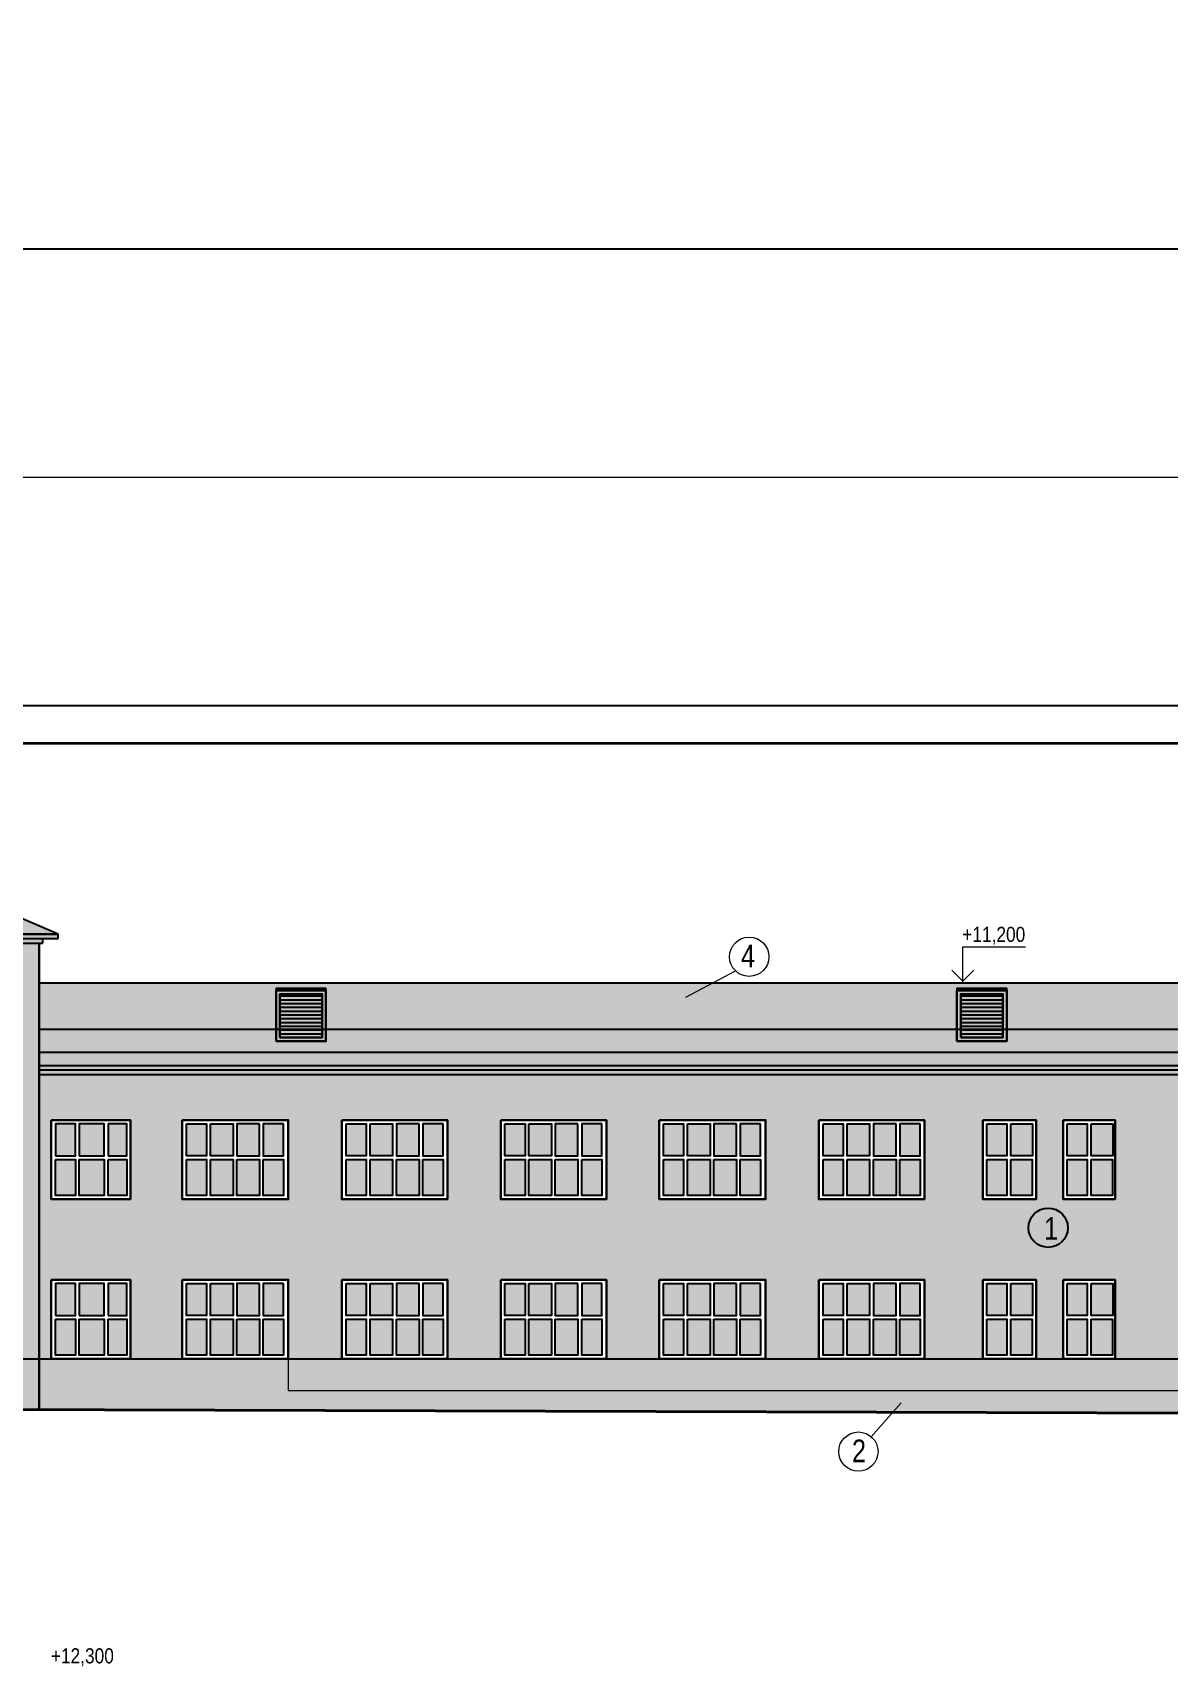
# Model space of a CAD drawing. Extents: x 69140 to 277481, y -99154 to 104141.
# Drawn here: x 103667 to 133760, y 60811 to 104141 of the extents above; entities that cross this region are included whole.
import ezdxf

# ---------------------------------------------------------------- set-up
doc = ezdxf.new("R2010")
doc.units = 0
for name, color, linetype in [('2D-чертеж - Общий', 7, 'Continuous'), ('Наружняя', 7, 'Continuous'), ('Окна', 7, 'Continuous'), ('Рамка', 7, 'Continuous'), ('Текст', 7, 'Continuous')]:
    doc.layers.add(name, color=color, linetype=linetype)
for name, color, linetype, lineweight in [('Text blocks_Ном_пера__1', 7, 'Continuous', 18), ('Вент.шахты_Ном_пера__1', 7, 'Continuous', 18), ('Детали основные (разрез)', 7, 'Continuous', 40), ('Перегородки', 7, 'Continuous', 30), ('Размеры', 250, 'Continuous', 13), ('Штамп1_Ном_пера__47', 7, 'Continuous', 35)]:
    doc.layers.add(name, color=color, linetype=linetype, lineweight=lineweight)
for name, color, linetype, lineweight, true_color in [('Заливка кровли', 7, 'Continuous', 13, 0xa16156), ('Заливка стены', 7, 'Continuous', 13, 0xffe4ad), ('Заливка цоколь', 7, 'Continuous', 13, 0x51565c)]:
    doc.layers.add(name, color=color, linetype=linetype, lineweight=lineweight, true_color=true_color)
doc.styles.add('Arial narrow', font='ARIALN.TTF')
doc.styles.add('Narrow', font='ARIALN.TTF')
doc.styles.add('Ариал', font='ARIAL.TTF', dxfattribs={"width": 0.8})
doc.dimstyles.new('размеры', dxfattribs={"dimtxt": 220, "dimasz": 150, "dimexe": 100, "dimexo": 200, "dimgap": 30, "dimtad": 1, "dimdec": 0, "dimrnd": 5, "dimzin": 0, "dimdsep": 46, "dimtxsty": 'Arial narrow', "dimblk": 'OBLIQUE', "dimcen": 0.09, "dimdle": 100, "dimclrd": 256, "dimclre": 256, "dimclrt": 256, "dimadec": 0, "dimazin": 0, "dimtfac": 1, "dimtdec": 0, "dimtmove": 1, "dimatfit": 3, "dimfxl": 400, "dimfxlon": 1, "dimtolj": 1, "dimtzin": 0, "dimarcsym": 0})

# ---------------------------------------------------------------- blocks, each defined once
blk = doc.blocks.new('_Oblique')
at = {"color": 0, "linetype": 'ByBlock', "lineweight": -2}
blk.add_line((-0.5, -0.5), (0.5, 0.5), dxfattribs=at)
blk = doc.blocks.new('*D50')
at = {"layer": 'Размеры', "lineweight": -2, "ltscale": 20}
for p, q in [((82855, 98383), (82855, 100408)), ((199255, 98383), (199255, 100408)), ((80855, 98408), (201255, 98408))]:
    blk.add_line(p, q, dxfattribs=at)
at = {"layer": 'Размеры', "lineweight": -2, "ltscale": 20, "xscale": 3000, "yscale": 3000, "zscale": 3000, "rotation": 180}
blk.add_blockref('_Oblique', (82855, 98408), dxfattribs=at)
at = {"layer": 'Размеры', "lineweight": -2, "ltscale": 20, "xscale": 3000, "yscale": 3000, "zscale": 3000}
blk.add_blockref('_Oblique', (199255, 98408), dxfattribs=at)
at = {"layer": 'Размеры', "lineweight": 25, "ltscale": 20, "insert": (141055, 101254), "char_height": 4400, "attachment_point": 5, "style": 'Arial narrow'}
blk.add_mtext('\\A1;58200', dxfattribs=at)

msp = doc.modelspace()

# ---------------------------------------------------------------- hatches: boundary and pattern name
at = {"layer": '2D-чертеж - Общий', "linetype": 'Continuous', "lineweight": 0, "true_color": 0xb0b7bf}
for points in [[(104272.6, 74369.2), (104798.6, 74369.2), (104798.6, 75216.3), (104272.6, 75216.3)], [(104900.5, 75216.3), (105562.6, 75216.3), (105562.6, 74369.2), (104900.5, 74369.2)], [(105662.6, 74369.2), (106162.6, 74369.2), (106162.6, 75216.3), (105662.6, 75216.3)], [(107740.8, 74369.2), (108275.8, 74369.2), (108275.8, 75216.3), (107740.8, 75216.3)], [(108375.8, 75216.3), (108975.8, 75216.3), (108975.8, 74369.2), (108375.8, 74369.2)], [(109075.8, 74369.2), (109675.8, 74369.2), (109675.8, 75216.3), (109075.8, 75216.3)], [(109775.8, 75216.3), (110310.8, 75216.3), (110310.8, 74369.2), (109775.8, 74369.2)], [(111970.8, 74369.2), (112505.8, 74369.2), (112505.8, 75216.3), (111970.8, 75216.3)], [(112605.8, 75216.3), (113205.8, 75216.3), (113205.8, 74369.2), (112605.8, 74369.2)], [(113305.8, 74369.2), (113905.8, 74369.2), (113905.8, 75216.3), (113305.8, 75216.3)], [(114005.8, 75216.3), (114540.8, 75216.3), (114540.8, 74369.2), (114005.8, 74369.2)], [(116180.8, 74369.2), (116715.8, 74369.2), (116715.8, 75216.3), (116180.8, 75216.3)], [(116815.8, 75216.3), (117415.8, 75216.3), (117415.8, 74369.2), (116815.8, 74369.2)], [(117515.8, 74369.2), (118115.8, 74369.2), (118115.8, 75216.3), (117515.8, 75216.3)], [(118215.8, 75216.3), (118750.8, 75216.3), (118750.8, 74369.2), (118215.8, 74369.2)], [(120380.8, 74369.2), (120915.8, 74369.2), (120915.8, 75216.3), (120380.8, 75216.3)], [(121015.8, 75216.3), (121615.8, 75216.3), (121615.8, 74369.2), (121015.8, 74369.2)], [(121715.8, 74369.2), (122315.8, 74369.2), (122315.8, 75216.3), (121715.8, 75216.3)], [(122415.8, 75216.3), (122950.8, 75216.3), (122950.8, 74369.2), (122415.8, 74369.2)], [(124610.8, 74369.2), (125145.8, 74369.2), (125145.8, 75216.3), (124610.8, 75216.3)], [(125245.8, 75216.3), (125845.8, 75216.3), (125845.8, 74369.2), (125245.8, 74369.2)], [(125945.8, 74369.2), (126545.8, 74369.2), (126545.8, 75216.3), (125945.8, 75216.3)], [(126645.8, 75216.3), (127180.8, 75216.3), (127180.8, 74369.2), (126645.8, 74369.2)], [(129483, 75216.3), (128948, 75216.3), (128948, 74369.2), (129483, 74369.2)], [(129583, 74369.2), (130157.4, 74369.2), (130157.4, 75216.3), (129583, 75216.3)], [(131613, 75216.3), (131078, 75216.3), (131078, 74369.2), (131613, 74369.2)], [(131713, 74369.2), (132287.4, 74369.2), (132287.4, 75216.3), (131713, 75216.3)], [(104798.6, 73316.3), (104272.6, 73316.3), (104272.6, 74269.2), (104798.6, 74269.2)], [(105562.6, 74269.2), (104900.5, 74269.2), (104900.5, 73316.3), (105562.6, 73316.3)], [(106162.6, 73316.3), (105662.6, 73316.3), (105662.6, 74269.2), (106162.6, 74269.2)], [(108275.8, 73316.3), (107740.8, 73316.3), (107740.8, 74269.2), (108275.8, 74269.2)], [(108975.8, 74269.2), (108375.8, 74269.2), (108375.8, 73316.3), (108975.8, 73316.3)], [(109675.8, 73316.3), (109075.8, 73316.3), (109075.8, 74269.2), (109675.8, 74269.2)], [(110310.8, 74269.2), (109775.8, 74269.2), (109775.8, 73316.3), (110310.8, 73316.3)], [(112505.8, 73316.3), (111970.8, 73316.3), (111970.8, 74269.2), (112505.8, 74269.2)], [(113205.8, 74269.2), (112605.8, 74269.2), (112605.8, 73316.3), (113205.8, 73316.3)], [(113905.8, 73316.3), (113305.8, 73316.3), (113305.8, 74269.2), (113905.8, 74269.2)], [(114540.8, 74269.2), (114005.8, 74269.2), (114005.8, 73316.3), (114540.8, 73316.3)], [(116715.8, 73316.3), (116180.8, 73316.3), (116180.8, 74269.2), (116715.8, 74269.2)], [(117415.8, 74269.2), (116815.8, 74269.2), (116815.8, 73316.3), (117415.8, 73316.3)], [(118115.8, 73316.3), (117515.8, 73316.3), (117515.8, 74269.2), (118115.8, 74269.2)], [(118750.8, 74269.2), (118215.8, 74269.2), (118215.8, 73316.3), (118750.8, 73316.3)], [(120915.8, 73316.3), (120380.8, 73316.3), (120380.8, 74269.2), (120915.8, 74269.2)], [(121615.8, 74269.2), (121015.8, 74269.2), (121015.8, 73316.3), (121615.8, 73316.3)], [(122315.8, 73316.3), (121715.8, 73316.3), (121715.8, 74269.2), (122315.8, 74269.2)], [(122950.8, 74269.2), (122415.8, 74269.2), (122415.8, 73316.3), (122950.8, 73316.3)], [(125145.8, 73316.3), (124610.8, 73316.3), (124610.8, 74269.2), (125145.8, 74269.2)], [(125845.8, 74269.2), (125245.8, 74269.2), (125245.8, 73316.3), (125845.8, 73316.3)], [(126545.8, 73316.3), (125945.8, 73316.3), (125945.8, 74269.2), (126545.8, 74269.2)], [(127180.8, 74269.2), (126645.8, 74269.2), (126645.8, 73316.3), (127180.8, 73316.3)], [(128948, 74269.2), (129483, 74269.2), (129483, 73316.3), (128948, 73316.3)], [(130153.8, 73316.3), (129583, 73316.3), (129583, 74269.2), (130153.8, 74269.2)], [(131078, 74269.2), (131613, 74269.2), (131613, 73316.3), (131078, 73316.3)], [(132283.8, 73316.3), (131713, 73316.3), (131713, 74269.2), (132283.8, 74269.2)], [(104272.6, 70139.2), (104798.6, 70139.2), (104798.6, 70986.3), (104272.6, 70986.3)], [(104900.5, 70986.3), (105562.6, 70986.3), (105562.6, 70139.2), (104900.5, 70139.2)], [(105662.6, 70139.2), (106162.6, 70139.2), (106162.6, 70986.3), (105662.6, 70986.3)], [(107740.8, 70139.2), (108275.8, 70139.2), (108275.8, 70986.3), (107740.8, 70986.3)], [(108375.8, 70986.3), (108975.8, 70986.3), (108975.8, 70139.2), (108375.8, 70139.2)], [(109075.8, 70139.2), (109675.8, 70139.2), (109675.8, 70986.3), (109075.8, 70986.3)], [(109775.8, 70986.3), (110310.8, 70986.3), (110310.8, 70139.2), (109775.8, 70139.2)], [(111970.8, 70139.2), (112505.8, 70139.2), (112505.8, 70986.3), (111970.8, 70986.3)], [(112605.8, 70986.3), (113205.8, 70986.3), (113205.8, 70139.2), (112605.8, 70139.2)], [(113305.8, 70139.2), (113905.8, 70139.2), (113905.8, 70986.3), (113305.8, 70986.3)], [(114005.8, 70986.3), (114540.8, 70986.3), (114540.8, 70139.2), (114005.8, 70139.2)], [(116180.8, 70139.2), (116715.8, 70139.2), (116715.8, 70986.3), (116180.8, 70986.3)], [(116815.8, 70986.3), (117415.8, 70986.3), (117415.8, 70139.2), (116815.8, 70139.2)], [(117515.8, 70139.2), (118115.8, 70139.2), (118115.8, 70986.3), (117515.8, 70986.3)], [(118215.8, 70986.3), (118750.8, 70986.3), (118750.8, 70139.2), (118215.8, 70139.2)], [(120380.8, 70139.2), (120915.8, 70139.2), (120915.8, 70986.3), (120380.8, 70986.3)], [(121015.8, 70986.3), (121615.8, 70986.3), (121615.8, 70139.2), (121015.8, 70139.2)], [(121715.8, 70139.2), (122315.8, 70139.2), (122315.8, 70986.3), (121715.8, 70986.3)], [(122415.8, 70986.3), (122950.8, 70986.3), (122950.8, 70139.2), (122415.8, 70139.2)], [(124610.8, 70139.2), (125145.8, 70139.2), (125145.8, 70986.3), (124610.8, 70986.3)], [(125245.8, 70986.3), (125845.8, 70986.3), (125845.8, 70139.2), (125245.8, 70139.2)], [(125945.8, 70139.2), (126545.8, 70139.2), (126545.8, 70986.3), (125945.8, 70986.3)], [(126645.8, 70986.3), (127180.8, 70986.3), (127180.8, 70139.2), (126645.8, 70139.2)], [(129483, 70986.3), (128948, 70986.3), (128948, 70139.2), (129483, 70139.2)], [(129583, 70139.2), (130157.4, 70139.2), (130157.4, 70986.3), (129583, 70986.3)], [(131613, 70986.3), (131078, 70986.3), (131078, 70139.2), (131613, 70139.2)], [(131713, 70139.2), (132287.4, 70139.2), (132287.4, 70986.3), (131713, 70986.3)], [(104798.6, 69086.3), (104272.6, 69086.3), (104272.6, 70039.2), (104798.6, 70039.2)], [(105562.6, 70039.2), (104900.5, 70039.2), (104900.5, 69086.3), (105562.6, 69086.3)], [(106162.6, 69086.3), (105662.6, 69086.3), (105662.6, 70039.2), (106162.6, 70039.2)], [(108275.8, 69086.3), (107740.8, 69086.3), (107740.8, 70039.2), (108275.8, 70039.2)], [(108975.8, 70039.2), (108375.8, 70039.2), (108375.8, 69086.3), (108975.8, 69086.3)], [(109675.8, 69086.3), (109075.8, 69086.3), (109075.8, 70039.2), (109675.8, 70039.2)], [(110310.8, 70039.2), (109775.8, 70039.2), (109775.8, 69086.3), (110310.8, 69086.3)], [(112505.8, 69086.3), (111970.8, 69086.3), (111970.8, 70039.2), (112505.8, 70039.2)], [(113205.8, 70039.2), (112605.8, 70039.2), (112605.8, 69086.3), (113205.8, 69086.3)], [(113905.8, 69086.3), (113305.8, 69086.3), (113305.8, 70039.2), (113905.8, 70039.2)], [(114540.8, 70039.2), (114005.8, 70039.2), (114005.8, 69086.3), (114540.8, 69086.3)], [(116715.8, 69086.3), (116180.8, 69086.3), (116180.8, 70039.2), (116715.8, 70039.2)], [(117415.8, 70039.2), (116815.8, 70039.2), (116815.8, 69086.3), (117415.8, 69086.3)], [(118115.8, 69086.3), (117515.8, 69086.3), (117515.8, 70039.2), (118115.8, 70039.2)], [(118750.8, 70039.2), (118215.8, 70039.2), (118215.8, 69086.3), (118750.8, 69086.3)], [(120915.8, 69086.3), (120380.8, 69086.3), (120380.8, 70039.2), (120915.8, 70039.2)], [(121615.8, 70039.2), (121015.8, 70039.2), (121015.8, 69086.3), (121615.8, 69086.3)], [(122315.8, 69086.3), (121715.8, 69086.3), (121715.8, 70039.2), (122315.8, 70039.2)], [(122950.8, 70039.2), (122415.8, 70039.2), (122415.8, 69086.3), (122950.8, 69086.3)], [(125145.8, 69086.3), (124610.8, 69086.3), (124610.8, 70039.2), (125145.8, 70039.2)], [(125845.8, 70039.2), (125245.8, 70039.2), (125245.8, 69086.3), (125845.8, 69086.3)], [(126545.8, 69086.3), (125945.8, 69086.3), (125945.8, 70039.2), (126545.8, 70039.2)], [(127180.8, 70039.2), (126645.8, 70039.2), (126645.8, 69086.3), (127180.8, 69086.3)], [(128948, 70039.2), (129483, 70039.2), (129483, 69086.3), (128948, 69086.3)], [(130153.8, 69086.3), (129583, 69086.3), (129583, 70039.2), (130153.8, 70039.2)], [(131078, 70039.2), (131613, 70039.2), (131613, 69086.3), (131078, 69086.3)], [(132283.8, 69086.3), (131713, 69086.3), (131713, 70039.2), (132283.8, 70039.2)]]:
    msp.add_hatch(color=9, dxfattribs=at).paths.add_polyline_path(points)
at = {"layer": 'Заливка кровли', "ltscale": 100}
h = msp.add_hatch(color=256, dxfattribs=at)
h.paths.add_polyline_path([(98263, 82846.3), (89938, 80246.3), (90312.9, 80246.3), (98263, 80246.3)])
h.paths.add_polyline_path([(98263, 82846.3), (98263, 80246.3), (104338, 80246.3)])
h.paths.add_polyline_path([(104338, 80246.3), (98263, 80246.3), (98263, 80126.3), (104338, 80126.3)])
h.paths.add_polyline_path([(98263, 80246.3), (89938, 80246.3), (89938, 80126.3), (98263, 80126.3)])
at = {"layer": 'Заливка кровли', "linetype": 'Continuous'}
msp.add_hatch(color=256, dxfattribs=at).paths.add_polyline_path([(103838, 78946.3), (103838, 76646.3), (141978, 76646.3), (142178, 76646.3), (142178, 78846.3), (142178, 78946.3)])
at = {"layer": 'Заливка стены', "linetype": 'Continuous', "lineweight": 0}
h = msp.add_hatch(color=256, dxfattribs=at)
h.paths.add_polyline_path([(89938, 80126.3), (89938, 79646.3), (90638, 79646.3), (90638, 76606.3), (97868, 76606.3), (97868, 76486.3), (90638, 76486.3), (90638, 75316.3), (92808, 75316.3), (92808, 73216.3), (90638, 73216.3), (90638, 71046.3), (90638, 68986.3), (91228, 68986.3), (91228, 68126.3), (93373.9, 68126.3), (93373.9, 68126.3), (93373.9, 68786.3), (93373.9, 68986.3), (93378, 68986.3), (93378, 68786.3), (101437.6, 68786.3), (101437.6, 68786.3), (102857.6, 68786.3), (102857.6, 68126.3), (103838, 68126.3), (103838, 71046.3), (103838, 73216.3), (103838, 75316.3), (103838, 76486.3), (103838, 76606.3), (103838, 79646.3), (103838, 80006.3), (103938, 80006.3), (103938, 80126.3), (103838, 80126.3), (97868, 80126.3), (90638, 80126.3)])
h.paths.add_polyline_path([(92621.4, 77336.3), (92621.4, 79106.3), (93751.4, 79106.3), (93751.4, 77336.3)], flags=16)
h.paths.add_polyline_path([(94318, 71086.3), (97868, 71086.3), (97868, 69946.3), (94318, 69946.3)], flags=16)
h.paths.add_polyline_path([(94971.4, 79106.3), (96101.4, 79106.3), (96101.4, 77336.3), (94971.4, 77336.3)], flags=16)
h.paths.add_polyline_path([(96458, 75316.3), (97868, 75316.3), (97868, 73216.3), (96458, 73216.3)], flags=16)
h.paths.add_polyline_path([(98548, 71326.3), (98548, 78866.3), (100228, 78866.3), (100228, 71326.3)], flags=16)
h.paths.add_polyline_path([(101177.6, 78866.3), (102857.6, 78866.3), (102857.6, 71326.3), (101177.6, 71326.3)], flags=16)
h = msp.add_hatch(color=256, dxfattribs=at)
h.paths.add_polyline_path([(103838, 68986.3), (103838, 68786.3), (137268, 68786.3), (138268, 68786.3), (138288, 68986.3), (138288, 71086.3), (139678, 71086.3), (139678, 68986.3), (139678, 68786.3), (142178, 68786.3), (142178, 68986.3), (142178, 76646.3), (103838, 76646.3)])
h.paths.add_polyline_path([(140388, 73216.3), (140388, 75316.3), (141778, 75316.3), (141778, 73216.3)], flags=16)
h.paths.add_polyline_path([(140388, 68986.3), (140388, 71086.3), (141778, 71086.3), (141778, 68986.3)], flags=16)
h.paths.add_polyline_path([(138268, 75316.3), (139678, 75316.3), (139678, 73216.3), (138268, 73216.3)], flags=16)
h.paths.add_polyline_path([(134038, 68986.3), (134038, 71086.3), (136858, 71086.3), (136858, 68986.3)], flags=16)
h.paths.add_polyline_path([(136858, 73216.3), (134038, 73216.3), (134038, 75316.3), (136858, 75316.3)], flags=16)
h.paths.add_polyline_path([(132348, 73216.3), (130978, 73216.3), (130978, 75316.3), (132348, 75316.3)], flags=16)
h.paths.add_polyline_path([(132348, 68986.3), (130978, 68986.3), (130978, 71086.3), (132348, 71086.3)], flags=16)
h.paths.add_polyline_path([(128848, 68986.3), (128848, 71086.3), (130258, 71086.3), (130258, 68986.3)], flags=16)
h.paths.add_polyline_path([(128848, 73216.3), (128848, 75316.3), (130258, 75316.3), (130258, 73216.3)], flags=16)
h.paths.add_polyline_path([(124498, 73216.3), (124498, 75316.3), (127298, 75316.3), (127298, 73216.3)], flags=16)
h.paths.add_polyline_path([(127298, 68986.3), (124498, 68986.3), (124498, 71086.3), (127298, 71086.3)], flags=16)
h.paths.add_polyline_path([(120268, 75316.3), (123088, 75316.3), (123088, 73216.3), (120268, 73216.3)], flags=16)
h.paths.add_polyline_path([(123088, 68986.3), (120268, 68986.3), (120268, 71086.3), (123088, 71086.3)], flags=16)
h.paths.add_polyline_path([(116068, 71086.3), (118868, 71086.3), (118868, 68986.3), (116068, 68986.3)], flags=16)
h.paths.add_polyline_path([(116068, 75316.3), (118868, 75316.3), (118868, 73216.3), (116068, 73216.3)], flags=16)
h.paths.add_polyline_path([(111858, 75316.3), (114658, 75316.3), (114658, 73216.3), (111858, 73216.3)], flags=16)
h.paths.add_polyline_path([(114658, 68986.3), (111858, 68986.3), (111858, 71086.3), (114658, 71086.3)], flags=16)
h.paths.add_polyline_path([(110438, 73216.3), (107628, 73216.3), (107628, 75316.3), (110438, 75316.3)], flags=16)
h.paths.add_polyline_path([(107628, 71086.3), (110438, 71086.3), (110438, 68986.3), (107628, 68986.3)], flags=16)
h.paths.add_polyline_path([(106258, 68986.3), (104158, 68986.3), (104158, 71086.3), (106258, 71086.3)], flags=16)
h.paths.add_polyline_path([(104158, 75316.3), (106258, 75316.3), (106258, 73216.3), (104158, 73216.3)], flags=16)
h = msp.add_hatch(color=256, dxfattribs=at)
h.paths.add_polyline_path([(103838, 68986.3), (103838, 68786.3), (137268, 68786.3), (139678, 68786.3), (138288, 68986.3), (138288, 71086.3), (139678, 71086.3), (139678, 68986.3), (138288, 68986.3), (139678, 68786.3), (142178, 68786.3), (142178, 68986.3), (142178, 76646.3), (103838, 76646.3)])
h.paths.add_polyline_path([(140388, 73216.3), (140388, 75316.3), (141778, 75316.3), (141778, 73216.3)], flags=16)
h.paths.add_polyline_path([(140388, 68986.3), (140388, 71086.3), (141778, 71086.3), (141778, 68986.3)], flags=16)
h.paths.add_polyline_path([(138268, 75316.3), (139678, 75316.3), (139678, 73216.3), (138268, 73216.3)], flags=16)
h.paths.add_polyline_path([(134038, 68986.3), (134038, 71086.3), (136858, 71086.3), (136858, 68986.3)], flags=16)
h.paths.add_polyline_path([(136858, 73216.3), (134038, 73216.3), (134038, 75316.3), (136858, 75316.3)], flags=16)
h.paths.add_polyline_path([(132348, 73216.3), (130978, 73216.3), (130978, 75316.3), (132348, 75316.3)], flags=16)
h.paths.add_polyline_path([(132348, 68986.3), (130978, 68986.3), (130978, 71086.3), (132348, 71086.3)], flags=16)
h.paths.add_polyline_path([(128848, 68986.3), (128848, 71086.3), (130258, 71086.3), (130258, 68986.3)], flags=16)
h.paths.add_polyline_path([(128848, 73216.3), (128848, 75316.3), (130258, 75316.3), (130258, 73216.3)], flags=16)
h.paths.add_polyline_path([(124498, 73216.3), (124498, 75316.3), (127298, 75316.3), (127298, 73216.3)], flags=16)
h.paths.add_polyline_path([(127298, 68986.3), (124498, 68986.3), (124498, 71086.3), (127298, 71086.3)], flags=16)
h.paths.add_polyline_path([(120268, 75316.3), (123088, 75316.3), (123088, 73216.3), (120268, 73216.3)], flags=16)
h.paths.add_polyline_path([(123088, 68986.3), (120268, 68986.3), (120268, 71086.3), (123088, 71086.3)], flags=16)
h.paths.add_polyline_path([(116068, 71086.3), (118868, 71086.3), (118868, 68986.3), (116068, 68986.3)], flags=16)
h.paths.add_polyline_path([(116068, 75316.3), (118868, 75316.3), (118868, 73216.3), (116068, 73216.3)], flags=16)
h.paths.add_polyline_path([(111858, 75316.3), (114658, 75316.3), (114658, 73216.3), (111858, 73216.3)], flags=16)
h.paths.add_polyline_path([(114658, 68986.3), (111858, 68986.3), (111858, 71086.3), (114658, 71086.3)], flags=16)
h.paths.add_polyline_path([(110438, 73216.3), (107628, 73216.3), (107628, 75316.3), (110438, 75316.3)], flags=16)
h.paths.add_polyline_path([(107628, 71086.3), (110438, 71086.3), (110438, 68986.3), (107628, 68986.3)], flags=16)
h.paths.add_polyline_path([(106258, 68986.3), (104158, 68986.3), (104158, 71086.3), (106258, 71086.3)], flags=16)
h.paths.add_polyline_path([(104158, 75316.3), (106258, 75316.3), (106258, 73216.3), (104158, 73216.3)], flags=16)
at = {"layer": 'Заливка цоколь', "ltscale": 20}
for points in [[(93378, 68986.3), (93378, 68146.3), (103838, 68146.3), (103838, 68986.3)], [(110438, 68986.3), (107628, 68986.3), (103838, 68986.3), (103838, 68146.3), (110438, 68146.3)], [(110438, 68146.3), (142178, 68146.3), (142178, 68986.3), (110438, 68986.3)]]:
    msp.add_hatch(color=256, dxfattribs=at).paths.add_polyline_path(points)
at = {"layer": 'Заливка цоколь', "linetype": 'Continuous', "lineweight": 0}
for points in [[(103837.2, 67644.2), (103838, 68786.3), (93373.9, 68786.3), (93378, 67676.3)], [(103838, 68786.3), (103838, 68126.3), (103837.2, 67644.2), (142178, 67526.3), (142178, 68786.3), (137268, 68786.3)]]:
    msp.add_hatch(color=256, dxfattribs=at).paths.add_polyline_path(points)

# ---------------------------------------------------------------- linework, layer by layer
at = {"color": 1, "linetype": 'Continuous', "lineweight": 0}
msp.add_line((202709.6, 92354.2), (79874.6, 92354.2), dxfattribs=at)
at = {"ltscale": 20}
for p, q in [((110118, 78806.3), (111438, 78806.3)), ((110218, 78606.4), (111337.9, 78606.4)), ((110218, 78506.4), (111337.9, 78506.4)), ((128158, 78806.3), (129478, 78806.3)), ((128258, 78606.4), (129377.9, 78606.4)), ((128258, 78506.4), (129377.9, 78506.4)), ((110218, 78406.4), (111337.9, 78406.4)), ((110218, 78306.4), (111337.9, 78306.4)), ((110218, 78206.4), (111337.9, 78206.4)), ((110218, 78106.4), (111337.9, 78106.4)), ((110218, 78006.4), (111337.9, 78006.4)), ((128258, 78406.4), (129377.9, 78406.4)), ((128258, 78306.4), (129377.9, 78306.4)), ((128258, 78206.4), (129377.9, 78206.4)), ((128258, 78106.4), (129377.9, 78106.4)), ((128258, 78006.4), (129377.9, 78006.4)), ((142178, 77721.3), (103838, 77721.3)), ((110218, 77906.4), (111337.9, 77906.4)), ((110218, 77806.4), (111337.9, 77806.4)), ((110218, 77706.4), (111337.9, 77706.4)), ((110218, 77556.4), (110218, 77656.4)), ((110218, 77606.4), (111337.9, 77606.4)), ((128258, 77906.4), (129377.9, 77906.4)), ((128258, 77806.4), (129377.9, 77806.4)), ((128258, 77706.4), (129377.9, 77706.4)), ((128258, 77556.4), (128258, 77656.4)), ((128258, 77606.4), (129377.9, 77606.4)), ((103838, 77121.3), (142178, 77121.3))]:
    msp.add_line(p, q, dxfattribs=at)
at = {"linetype": 'Continuous'}
for points in [[(110118, 78756.3), (111438, 78756.3), (111438, 78806.3), (110118, 78806.3)], [(128158, 78756.3), (129478, 78756.3), (129478, 78806.3), (128158, 78806.3)]]:
    msp.add_lwpolyline(points, close=True, dxfattribs=at)
at = {"layer": 'Вент.шахты_Ном_пера__1', "linetype": 'Continuous'}
for points in [[(120973.5, 78578.9), (122293.2, 79272.9)], [(126677, 67824.6), (125888.8, 66920.6)]]:
    msp.add_lwpolyline(points, dxfattribs=at)
for centre in [(122655.5, 79647.7), (125546.2, 66527.6)]:
    msp.add_circle(centre, 521.4, dxfattribs=at)
at = {"layer": 'Детали основные (разрез)', "linetype": 'Continuous'}
msp.add_line((93378, 67676.3), (142178, 67526.3), dxfattribs=at)
at = {"layer": 'Заливка цоколь', "ltscale": 20}
msp.add_line((104158, 68986.3), (93378, 68986.3), dxfattribs=at)
msp.add_lwpolyline([(110438, 68146.3), (142178, 68146.3), (142178, 68986.3), (110438, 68986.3)], close=True, dxfattribs=at)
at = {"layer": 'Наружняя', "linetype": 'Continuous'}
for p, q in [((104338, 80246.3), (98263, 82846.3)), ((97868, 80006.3), (103938, 80006.3)), ((103938, 80006.3), (103938, 80126.3)), ((142178, 78946.3), (103838, 78946.3))]:
    msp.add_line(p, q, dxfattribs=at)
at = {"layer": 'Окна', "linetype": 'Continuous'}
for p, q in [((104338, 80126.3), (104338, 80246.3)), ((89938, 80126.3), (104338, 80126.3)), ((103838, 76766.3), (142178, 76766.3)), ((103838, 76646.3), (142178, 76646.3)), ((103838, 76526.3), (142178, 76526.3)), ((103838, 68986.3), (138268, 68986.3))]:
    msp.add_line(p, q, dxfattribs=at)
at = {"layer": 'Окна', "lineweight": 25, "ltscale": 20}
msp.add_line((93378, 68986.3), (142178, 68986.3), dxfattribs=at)
at = {"layer": 'Окна', "linetype": 'Continuous', "flags": 128}
for points in [[(104272.6, 74369.2), (104798.6, 74369.2), (104798.6, 75216.3), (104272.6, 75216.3)], [(104900.5, 74369.2), (105562.6, 74369.2), (105562.6, 75216.3), (104900.5, 75216.3)], [(105662.6, 74369.2), (106162.6, 74369.2), (106162.6, 75216.3), (105662.6, 75216.3)], [(107740.8, 75216.3), (108275.8, 75216.3), (108275.8, 74369.2), (107740.8, 74369.2)], [(108375.8, 75216.3), (108975.8, 75216.3), (108975.8, 74369.2), (108375.8, 74369.2)], [(109675.8, 75216.3), (109075.8, 75216.3), (109075.8, 74369.2), (109675.8, 74369.2)], [(110310.8, 75216.3), (109775.8, 75216.3), (109775.8, 74369.2), (110310.8, 74369.2)], [(111970.8, 75216.3), (112505.8, 75216.3), (112505.8, 74369.2), (111970.8, 74369.2)], [(112605.8, 75216.3), (113205.8, 75216.3), (113205.8, 74369.2), (112605.8, 74369.2)], [(113905.8, 75216.3), (113305.8, 75216.3), (113305.8, 74369.2), (113905.8, 74369.2)], [(114540.8, 75216.3), (114005.8, 75216.3), (114005.8, 74369.2), (114540.8, 74369.2)], [(116180.8, 75216.3), (116715.8, 75216.3), (116715.8, 74369.2), (116180.8, 74369.2)], [(116815.8, 75216.3), (117415.8, 75216.3), (117415.8, 74369.2), (116815.8, 74369.2)], [(118115.8, 75216.3), (117515.8, 75216.3), (117515.8, 74369.2), (118115.8, 74369.2)], [(118750.8, 75216.3), (118215.8, 75216.3), (118215.8, 74369.2), (118750.8, 74369.2)], [(120380.8, 75216.3), (120915.8, 75216.3), (120915.8, 74369.2), (120380.8, 74369.2)], [(121015.8, 75216.3), (121615.8, 75216.3), (121615.8, 74369.2), (121015.8, 74369.2)], [(122315.8, 75216.3), (121715.8, 75216.3), (121715.8, 74369.2), (122315.8, 74369.2)], [(122950.8, 75216.3), (122415.8, 75216.3), (122415.8, 74369.2), (122950.8, 74369.2)], [(124610.8, 75216.3), (125145.8, 75216.3), (125145.8, 74369.2), (124610.8, 74369.2)], [(125245.8, 75216.3), (125845.8, 75216.3), (125845.8, 74369.2), (125245.8, 74369.2)], [(126545.8, 75216.3), (125945.8, 75216.3), (125945.8, 74369.2), (126545.8, 74369.2)], [(127180.8, 75216.3), (126645.8, 75216.3), (126645.8, 74369.2), (127180.8, 74369.2)], [(128948, 75216.3), (129483, 75216.3), (129483, 74369.2), (128948, 74369.2)], [(129583, 75216.3), (130157.4, 75216.3), (130157.4, 74369.2), (129583, 74369.2)], [(131078, 75216.3), (131613, 75216.3), (131613, 74369.2), (131078, 74369.2)], [(131713, 75216.3), (132287.4, 75216.3), (132287.4, 74369.2), (131713, 74369.2)], [(104272.6, 74269.2), (104798.6, 74269.2), (104798.6, 73316.3), (104272.6, 73316.3)], [(104900.5, 74269.2), (105562.6, 74269.2), (105562.6, 73316.3), (104900.5, 73316.3)], [(105662.6, 74269.2), (106162.6, 74269.2), (106162.6, 73316.3), (105662.6, 73316.3)], [(107740.8, 74269.2), (108275.8, 74269.2), (108275.8, 73316.3), (107740.8, 73316.3)], [(108375.8, 74269.2), (108975.8, 74269.2), (108975.8, 73316.3), (108375.8, 73316.3)], [(109075.8, 74269.2), (109675.8, 74269.2), (109675.8, 73316.3), (109075.8, 73316.3)], [(109775.8, 74269.2), (110310.8, 74269.2), (110310.8, 73316.3), (109775.8, 73316.3)], [(111970.8, 74269.2), (112505.8, 74269.2), (112505.8, 73316.3), (111970.8, 73316.3)], [(112605.8, 74269.2), (113205.8, 74269.2), (113205.8, 73316.3), (112605.8, 73316.3)], [(113305.8, 74269.2), (113905.8, 74269.2), (113905.8, 73316.3), (113305.8, 73316.3)], [(114005.8, 74269.2), (114540.8, 74269.2), (114540.8, 73316.3), (114005.8, 73316.3)], [(116180.8, 74269.2), (116715.8, 74269.2), (116715.8, 73316.3), (116180.8, 73316.3)], [(116815.8, 74269.2), (117415.8, 74269.2), (117415.8, 73316.3), (116815.8, 73316.3)], [(117515.8, 74269.2), (118115.8, 74269.2), (118115.8, 73316.3), (117515.8, 73316.3)], [(118215.8, 74269.2), (118750.8, 74269.2), (118750.8, 73316.3), (118215.8, 73316.3)], [(120380.8, 74269.2), (120915.8, 74269.2), (120915.8, 73316.3), (120380.8, 73316.3)], [(121015.8, 74269.2), (121615.8, 74269.2), (121615.8, 73316.3), (121015.8, 73316.3)], [(121715.8, 74269.2), (122315.8, 74269.2), (122315.8, 73316.3), (121715.8, 73316.3)], [(122415.8, 74269.2), (122950.8, 74269.2), (122950.8, 73316.3), (122415.8, 73316.3)], [(124610.8, 74269.2), (125145.8, 74269.2), (125145.8, 73316.3), (124610.8, 73316.3)], [(125245.8, 74269.2), (125845.8, 74269.2), (125845.8, 73316.3), (125245.8, 73316.3)], [(125945.8, 74269.2), (126545.8, 74269.2), (126545.8, 73316.3), (125945.8, 73316.3)], [(126645.8, 74269.2), (127180.8, 74269.2), (127180.8, 73316.3), (126645.8, 73316.3)], [(128948, 74269.2), (129483, 74269.2), (129483, 73316.3), (128948, 73316.3)], [(129583, 74269.2), (130153.8, 74269.2), (130153.8, 73316.3), (129583, 73316.3)], [(131078, 74269.2), (131613, 74269.2), (131613, 73316.3), (131078, 73316.3)], [(131713, 74269.2), (132283.8, 74269.2), (132283.8, 73316.3), (131713, 73316.3)], [(104272.6, 70139.2), (104798.6, 70139.2), (104798.6, 70986.3), (104272.6, 70986.3)], [(104900.5, 70139.2), (105562.6, 70139.2), (105562.6, 70986.3), (104900.5, 70986.3)], [(105662.6, 70139.2), (106162.6, 70139.2), (106162.6, 70986.3), (105662.6, 70986.3)], [(107740.8, 70986.3), (108275.8, 70986.3), (108275.8, 70139.2), (107740.8, 70139.2)], [(108375.8, 70986.3), (108975.8, 70986.3), (108975.8, 70139.2), (108375.8, 70139.2)], [(109675.8, 70986.3), (109075.8, 70986.3), (109075.8, 70139.2), (109675.8, 70139.2)], [(110310.8, 70986.3), (109775.8, 70986.3), (109775.8, 70139.2), (110310.8, 70139.2)], [(111970.8, 70986.3), (112505.8, 70986.3), (112505.8, 70139.2), (111970.8, 70139.2)], [(112605.8, 70986.3), (113205.8, 70986.3), (113205.8, 70139.2), (112605.8, 70139.2)], [(113905.8, 70986.3), (113305.8, 70986.3), (113305.8, 70139.2), (113905.8, 70139.2)], [(114540.8, 70986.3), (114005.8, 70986.3), (114005.8, 70139.2), (114540.8, 70139.2)], [(116180.8, 70986.3), (116715.8, 70986.3), (116715.8, 70139.2), (116180.8, 70139.2)], [(116815.8, 70986.3), (117415.8, 70986.3), (117415.8, 70139.2), (116815.8, 70139.2)], [(118115.8, 70986.3), (117515.8, 70986.3), (117515.8, 70139.2), (118115.8, 70139.2)], [(118750.8, 70986.3), (118215.8, 70986.3), (118215.8, 70139.2), (118750.8, 70139.2)], [(120380.8, 70986.3), (120915.8, 70986.3), (120915.8, 70139.2), (120380.8, 70139.2)], [(121015.8, 70986.3), (121615.8, 70986.3), (121615.8, 70139.2), (121015.8, 70139.2)], [(122315.8, 70986.3), (121715.8, 70986.3), (121715.8, 70139.2), (122315.8, 70139.2)], [(122950.8, 70986.3), (122415.8, 70986.3), (122415.8, 70139.2), (122950.8, 70139.2)], [(124610.8, 70986.3), (125145.8, 70986.3), (125145.8, 70139.2), (124610.8, 70139.2)], [(125245.8, 70986.3), (125845.8, 70986.3), (125845.8, 70139.2), (125245.8, 70139.2)], [(126545.8, 70986.3), (125945.8, 70986.3), (125945.8, 70139.2), (126545.8, 70139.2)], [(127180.8, 70986.3), (126645.8, 70986.3), (126645.8, 70139.2), (127180.8, 70139.2)], [(128948, 70986.3), (129483, 70986.3), (129483, 70139.2), (128948, 70139.2)], [(129583, 70986.3), (130157.4, 70986.3), (130157.4, 70139.2), (129583, 70139.2)], [(131078, 70986.3), (131613, 70986.3), (131613, 70139.2), (131078, 70139.2)], [(131713, 70986.3), (132287.4, 70986.3), (132287.4, 70139.2), (131713, 70139.2)], [(104272.6, 70039.2), (104798.6, 70039.2), (104798.6, 69086.3), (104272.6, 69086.3)], [(104900.5, 70039.2), (105562.6, 70039.2), (105562.6, 69086.3), (104900.5, 69086.3)], [(105662.6, 70039.2), (106162.6, 70039.2), (106162.6, 69086.3), (105662.6, 69086.3)], [(107740.8, 70039.2), (108275.8, 70039.2), (108275.8, 69086.3), (107740.8, 69086.3)], [(108375.8, 70039.2), (108975.8, 70039.2), (108975.8, 69086.3), (108375.8, 69086.3)], [(109075.8, 70039.2), (109675.8, 70039.2), (109675.8, 69086.3), (109075.8, 69086.3)], [(109775.8, 70039.2), (110310.8, 70039.2), (110310.8, 69086.3), (109775.8, 69086.3)], [(111970.8, 70039.2), (112505.8, 70039.2), (112505.8, 69086.3), (111970.8, 69086.3)], [(112605.8, 70039.2), (113205.8, 70039.2), (113205.8, 69086.3), (112605.8, 69086.3)], [(113305.8, 70039.2), (113905.8, 70039.2), (113905.8, 69086.3), (113305.8, 69086.3)], [(114005.8, 70039.2), (114540.8, 70039.2), (114540.8, 69086.3), (114005.8, 69086.3)], [(116180.8, 70039.2), (116715.8, 70039.2), (116715.8, 69086.3), (116180.8, 69086.3)], [(116815.8, 70039.2), (117415.8, 70039.2), (117415.8, 69086.3), (116815.8, 69086.3)], [(117515.8, 70039.2), (118115.8, 70039.2), (118115.8, 69086.3), (117515.8, 69086.3)], [(118215.8, 70039.2), (118750.8, 70039.2), (118750.8, 69086.3), (118215.8, 69086.3)], [(120380.8, 70039.2), (120915.8, 70039.2), (120915.8, 69086.3), (120380.8, 69086.3)], [(121015.8, 70039.2), (121615.8, 70039.2), (121615.8, 69086.3), (121015.8, 69086.3)], [(121715.8, 70039.2), (122315.8, 70039.2), (122315.8, 69086.3), (121715.8, 69086.3)], [(122415.8, 70039.2), (122950.8, 70039.2), (122950.8, 69086.3), (122415.8, 69086.3)], [(124610.8, 70039.2), (125145.8, 70039.2), (125145.8, 69086.3), (124610.8, 69086.3)], [(125245.8, 70039.2), (125845.8, 70039.2), (125845.8, 69086.3), (125245.8, 69086.3)], [(125945.8, 70039.2), (126545.8, 70039.2), (126545.8, 69086.3), (125945.8, 69086.3)], [(126645.8, 70039.2), (127180.8, 70039.2), (127180.8, 69086.3), (126645.8, 69086.3)], [(128948, 70039.2), (129483, 70039.2), (129483, 69086.3), (128948, 69086.3)], [(129583, 70039.2), (130153.8, 70039.2), (130153.8, 69086.3), (129583, 69086.3)], [(131078, 70039.2), (131613, 70039.2), (131613, 69086.3), (131078, 69086.3)], [(131713, 70039.2), (132283.8, 70039.2), (132283.8, 69086.3), (131713, 69086.3)]]:
    msp.add_lwpolyline(points, close=True, dxfattribs=at)
at = {"layer": 'Перегородки', "linetype": 'Continuous'}
for p, q in [((89938, 80246.3), (104338, 80246.3)), ((103838, 80006.3), (103838, 67644.2))]:
    msp.add_line(p, q, dxfattribs=at)
for points in [[(110118, 77406.3), (111438, 77406.3), (111438, 78756.3), (110118, 78756.3)], [(110218, 77506.4), (111337.9, 77506.4), (111337.9, 78656.3), (110218, 78656.3)], [(128158, 77406.3), (129478, 77406.3), (129478, 78756.3), (128158, 78756.3)], [(128258, 77506.4), (129377.9, 77506.4), (129377.9, 78656.3), (128258, 78656.3)]]:
    msp.add_lwpolyline(points, close=True, dxfattribs=at)
at = {"layer": 'Перегородки', "linetype": 'Continuous', "flags": 128}
for points in [[(104158, 75316.3), (106258, 75316.3), (106258, 73216.3), (104158, 73216.3)], [(107628, 75316.3), (110438, 75316.3), (110438, 73216.3), (107628, 73216.3)], [(111858, 75316.3), (114658, 75316.3), (114658, 73216.3), (111858, 73216.3)], [(116068, 75316.3), (118868, 75316.3), (118868, 73216.3), (116068, 73216.3)], [(120268, 75316.3), (123088, 75316.3), (123088, 73216.3), (120268, 73216.3)], [(124498, 75316.3), (127298, 75316.3), (127298, 73216.3), (124498, 73216.3)], [(128848, 75316.3), (130258, 75316.3), (130258, 73216.3), (128848, 73216.3)], [(130978, 75316.3), (132348, 75316.3), (132348, 73216.3), (130978, 73216.3)], [(104158, 71086.3), (106258, 71086.3), (106258, 68986.3), (104158, 68986.3)], [(107628, 71086.3), (110438, 71086.3), (110438, 68986.3), (107628, 68986.3)], [(111858, 71086.3), (114658, 71086.3), (114658, 68986.3), (111858, 68986.3)], [(116068, 71086.3), (118868, 71086.3), (118868, 68986.3), (116068, 68986.3)], [(120268, 71086.3), (123088, 71086.3), (123088, 68986.3), (120268, 68986.3)], [(124498, 71086.3), (127298, 71086.3), (127298, 68986.3), (124498, 68986.3)], [(128848, 71086.3), (130258, 71086.3), (130258, 68986.3), (128848, 68986.3)], [(130978, 71086.3), (132348, 71086.3), (132348, 68986.3), (130978, 68986.3)]]:
    msp.add_lwpolyline(points, close=True, dxfattribs=at)
at = {"layer": 'Размеры', "linetype": 'Continuous'}
for p, q in [((128318.6, 78946.3), (128318.6, 79906.3)), ((128318.6, 79906.3), (129978.5, 79906.3))]:
    msp.add_line(p, q, dxfattribs=at)
at = {"layer": 'Размеры', "linetype": 'Continuous', "flags": 128}
msp.add_lwpolyline([(128026.9, 79294.6), (128318.6, 79002.9), (128610.3, 79294.6)], dxfattribs=at)
at = {"layer": 'Рамка', "linetype": 'Continuous', "flags": 128}
msp.add_lwpolyline([(82854.9, 86304.4), (199254.9, 86304.4), (199254.9, 5304.4), (82854.9, 5304.4)], close=True, dxfattribs=at)
at = {"layer": 'Текст', "linetype": 'Continuous'}
msp.add_circle((130576.8, 72464), 521.4, dxfattribs=at)
at = {"layer": 'Штамп1_Ном_пера__47', "linetype": 'Continuous', "flags": 128}
msp.add_lwpolyline([(86854.9, 85304.4), (198254.9, 85304.4), (198254.9, 6304.4), (86854.9, 6304.4)], close=True, dxfattribs=at)

# ---------------------------------------------------------------- texts
at = {"layer": 'Text blocks_Ном_пера__1', "linetype": 'Continuous', "char_height": 600, "attachment_point": 1, "style": 'Ариал'}
for s, insert in [('{4}', (122436.3, 79968.4)), ('2', (125377, 66848.5))]:
    msp.add_mtext(s, dxfattribs=dict(at, insert=insert))
at = {"layer": 'Перегородки', "linetype": 'Continuous', "char_height": 400, "style": 'Narrow'}
for s, insert, attachment_point in [('+11,200', (128299.5, 79965.6), 7), ('+12,300', (105817.3, 60840.7), 9)]:
    msp.add_mtext(s, dxfattribs=dict(at, insert=insert, attachment_point=attachment_point))
at = {"layer": 'Текст', "linetype": 'Continuous', "insert": (130466.7, 72743.5), "char_height": 600, "attachment_point": 1, "style": 'Ариал'}
msp.add_mtext('{1}', dxfattribs=at)

# ---------------------------------------------------------------- dimensions: what is measured, and where the dimension line sits
at = {"layer": 'Размеры', "lineweight": 25, "ltscale": 20}
dim = msp.add_linear_dim(base=(199254.9, 98407.7), p1=(82854.9, 86304.4), p2=(199254.9, 86304.4), dimstyle='размеры', override={"dimscale": 20, "dimlfac": 0.5, "dimrnd": 1, "dimtxsty": 'Arial narrow', "dimfxl": 1.25, "dimtolj": 1}, dxfattribs=at)
dim.commit()
dim.dimension.update_dxf_attribs({"geometry": '*D50', "text_midpoint": (141054.9, 101254.2)})

doc.saveas('drawing.dxf')
